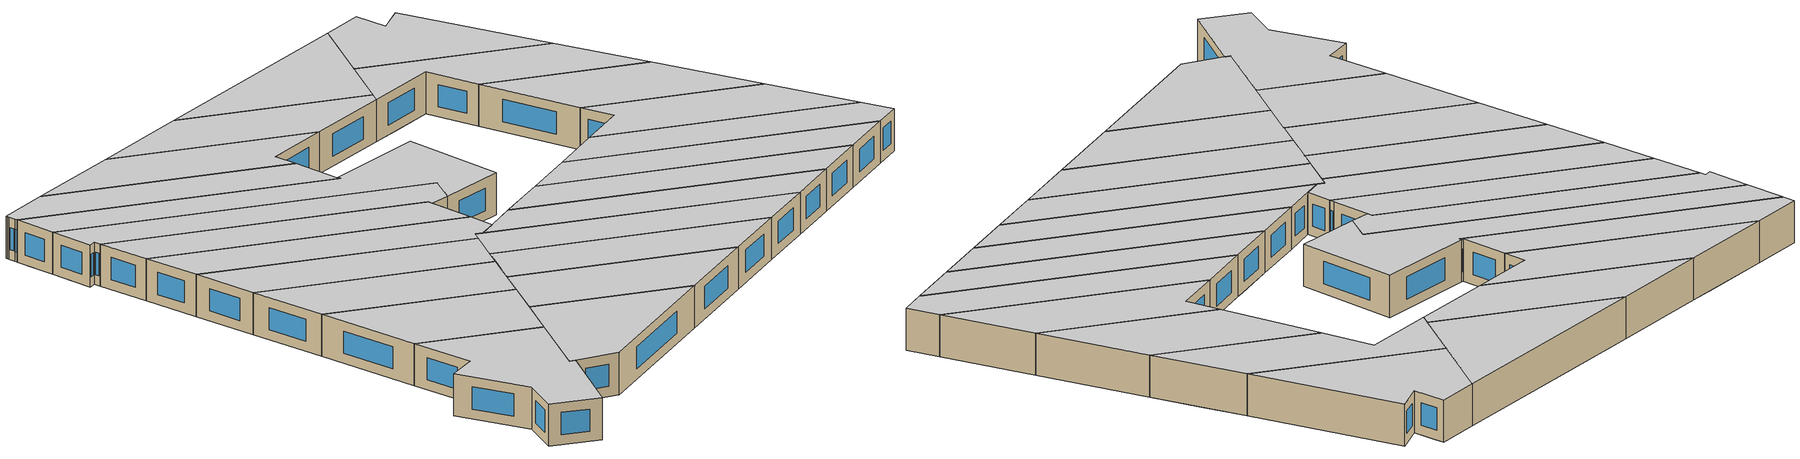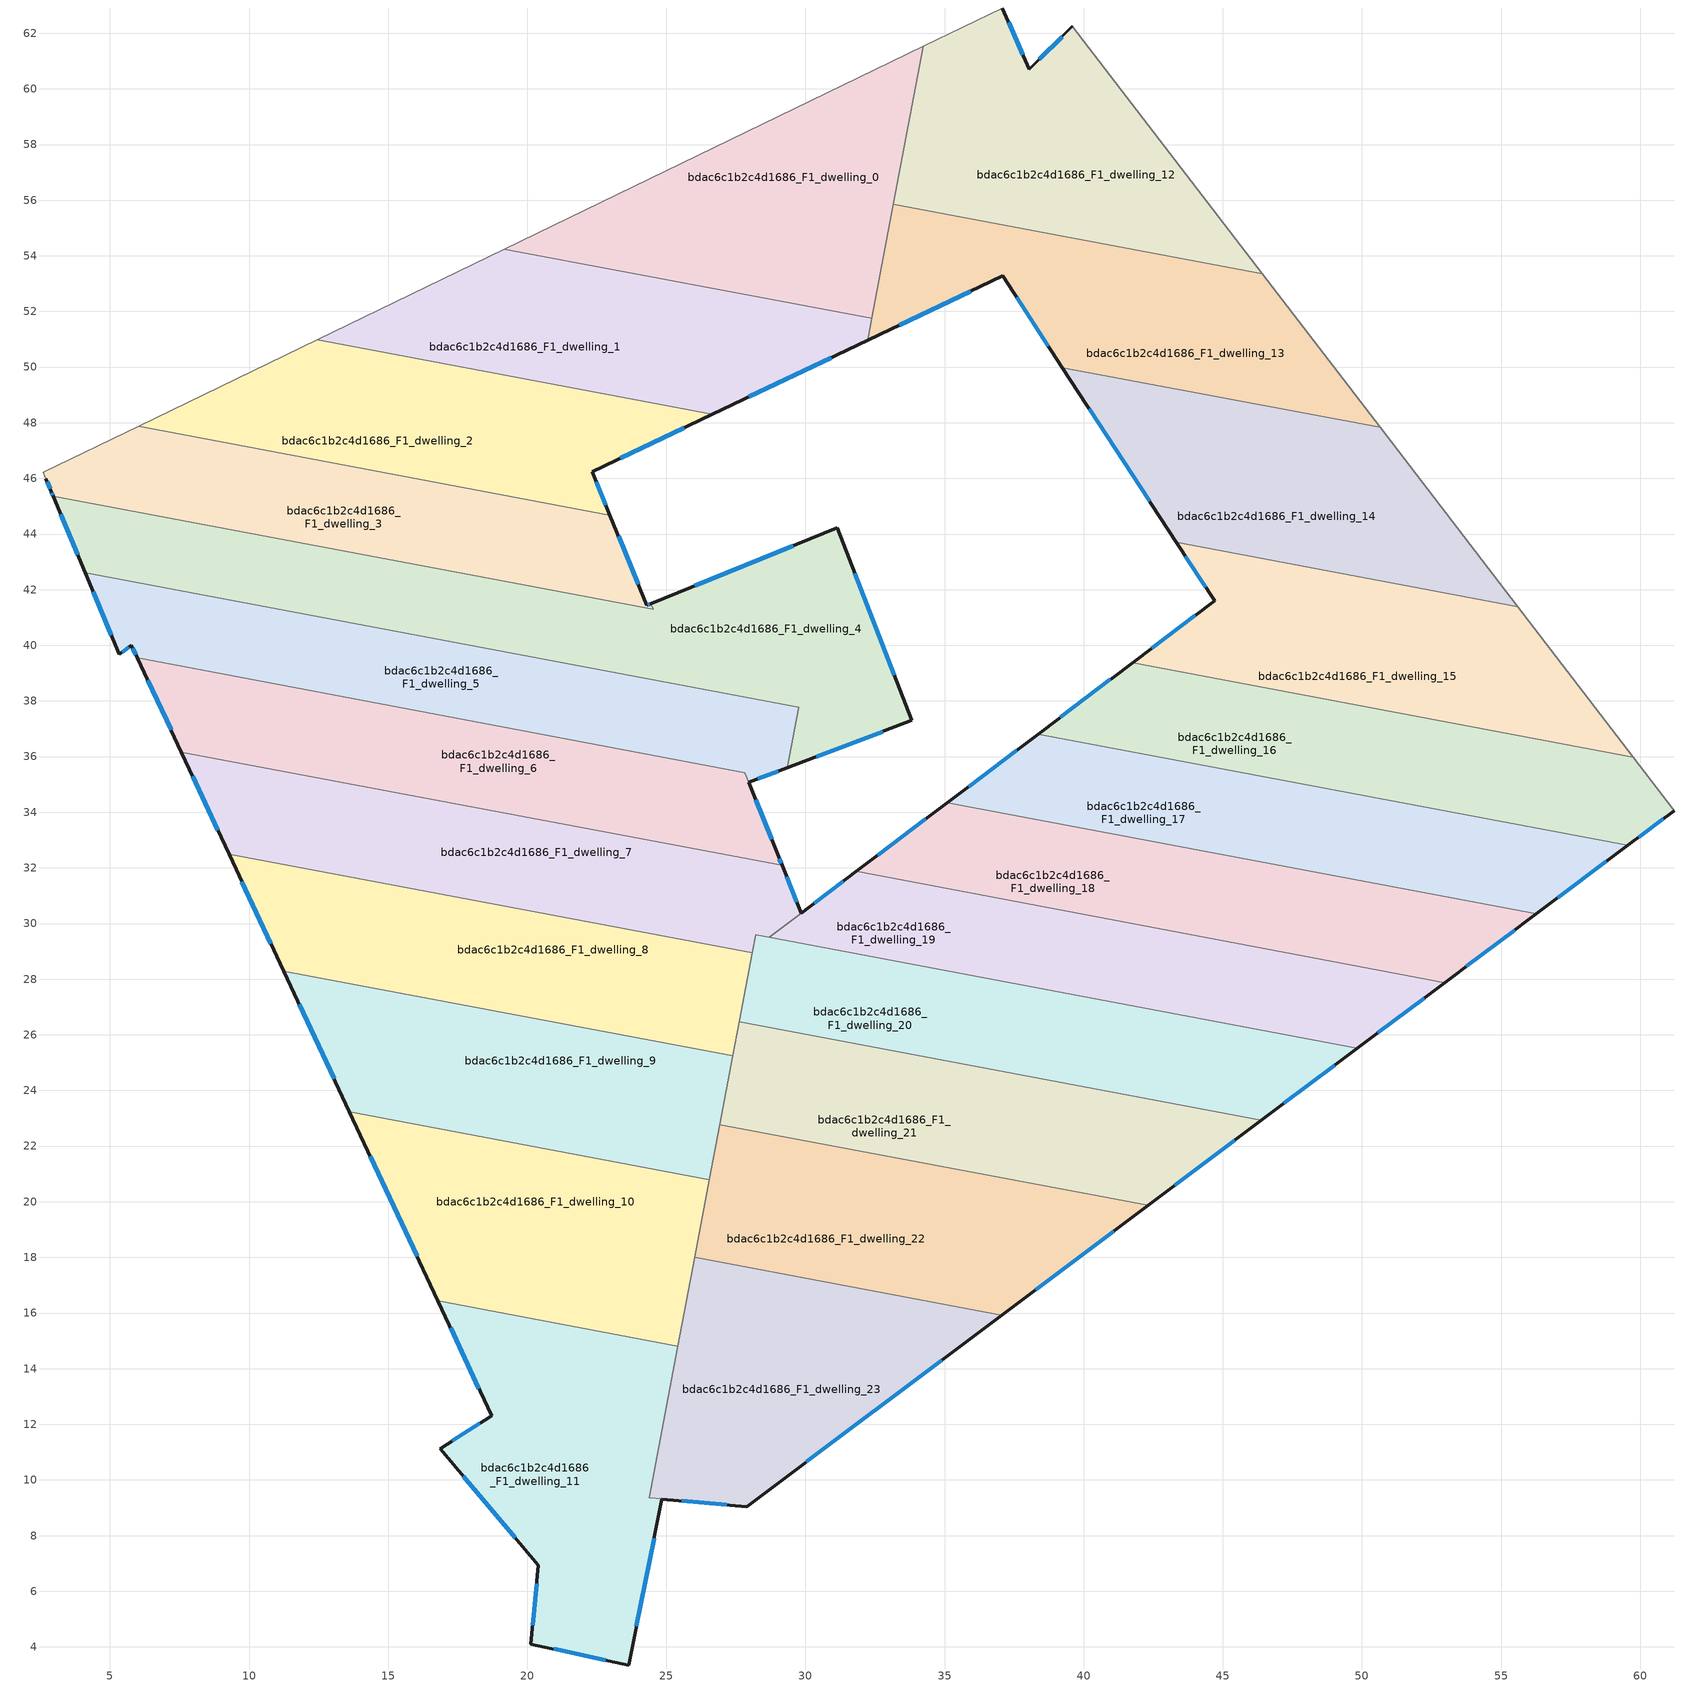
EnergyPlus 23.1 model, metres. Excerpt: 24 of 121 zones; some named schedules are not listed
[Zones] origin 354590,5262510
bdac6c1b2c4d1686_F1_dwelling_0
 floor to bdac6c1b2c4d1686_F0_dwelling_0 (EU_floor_Construction): 34.23,61.53 32.75,53.67 23.47,56.32 z3
 floor to bdac6c1b2c4d1686_F0_dwelling_1 (EU_floor_Construction): 32.75,53.67 32.39,51.75 19.18,54.24 23.47,56.32 z3
 wall adiabatic (EU_wall_Construction): 34.23,61.53 19.18,54.24 z3:6
 wall to bdac6c1b2c4d1686_F1_dwelling_1 (EU_wall_Construction): 19.18,54.24 32.39,51.75 z3:6
 wall to bdac6c1b2c4d1686_F1_dwelling_12 (EU_wall_Construction): 33.16,55.86 34.23,61.53 z3:6
 wall to bdac6c1b2c4d1686_F1_dwelling_13 (EU_wall_Construction): 32.39,51.75 33.16,55.86 z3:6
 ceiling to bdac6c1b2c4d1686_F2_dwelling_0 (EU_floor_Construction): 32.39,51.75 34.23,61.53 19.18,54.24 z6
bdac6c1b2c4d1686_F1_dwelling_1
 floor to bdac6c1b2c4d1686_F0_dwelling_2 (EU_floor_Construction): 29.42,49.62 26.66,48.3 12.45,50.98 16.97,53.17 z3
 floor adiabatic (EU_floor_Construction): 32.39,51.75 32.24,50.97 29.42,49.62 16.97,53.17 19.18,54.24 z3
 wall outside (EU_wall_Construction): 26.66,48.3 32.24,50.97 z3:6
 wall to bdac6c1b2c4d1686_F1_dwelling_2 (EU_wall_Construction): 12.45,50.98 26.66,48.3 z3:6
 wall adiabatic (EU_wall_Construction): 19.18,54.24 12.45,50.98 z3:6
 wall to bdac6c1b2c4d1686_F1_dwelling_13 (EU_wall_Construction): 32.24,50.97 32.39,51.75 z3:6
 window (EU_Window_Construction): 27.97,48.93 30.93,50.34 z3.7:5.3
 ceiling to bdac6c1b2c4d1686_F2_dwelling_1 (EU_floor_Construction): 32.24,50.97 32.39,51.75 19.18,54.24 12.45,50.98 26.66,48.3 z6
bdac6c1b2c4d1686_F1_dwelling_10
 floor to bdac6c1b2c4d1686_F0_dwelling_11 (EU_floor_Construction): 25.67,20.96 24.47,16.75 15.44,19.32 13.61,23.24 z3
 floor to bdac6c1b2c4d1686_F0_dwelling_12 (EU_floor_Construction): 24.47,16.75 23.99,15.08 16.79,16.44 15.44,19.32 z3
 floor to bdac6c1b2c4d1686_F0_dwelling_24 (EU_floor_Construction): 25.65,16.06 25.42,14.81 23.99,15.08 24.38,16.42 z3
 floor to bdac6c1b2c4d1686_F0_dwelling_23 (EU_floor_Construction): 26.55,20.8 25.65,16.06 24.38,16.42 25.67,20.96 z3
 wall outside (EU_wall_Construction): 13.61,23.24 16.79,16.44 z3:6
 wall to bdac6c1b2c4d1686_F1_dwelling_9 (EU_wall_Construction): 26.55,20.8 13.61,23.24 z3:6
 wall to bdac6c1b2c4d1686_F1_dwelling_11 (EU_wall_Construction): 16.79,16.44 25.42,14.81 z3:6
 wall to bdac6c1b2c4d1686_F1_dwelling_23 (EU_wall_Construction): 25.42,14.81 26.02,18 z3:6
 wall to bdac6c1b2c4d1686_F1_dwelling_22 (EU_wall_Construction): 26.02,18 26.55,20.8 z3:6
 window (EU_Window_Construction): 14.35,21.64 16.04,18.03 z3.7:5.3
 ceiling to bdac6c1b2c4d1686_F2_dwelling_10 (EU_floor_Construction): 25.42,14.81 26.55,20.8 13.61,23.24 16.79,16.44 z6
bdac6c1b2c4d1686_F1_dwelling_11
 floor to bdac6c1b2c4d1686_F0_dwelling_12 (EU_floor_Construction): 23.99,15.08 20.83,3.95 20.13,4.1 20.39,6.94 16.88,11.12 18.72,12.31 16.79,16.44 z3
 floor to bdac6c1b2c4d1686_F0_dwelling_24 (EU_floor_Construction): 25.42,14.81 24.39,9.36 24.84,9.31 23.64,3.35 20.83,3.95 23.99,15.08 z3
 wall outside (EU_wall_Construction): 16.79,16.44 18.72,12.31 16.88,11.12 20.39,6.94 20.13,4.1 23.64,3.35 24.84,9.31 z3:6
 wall to bdac6c1b2c4d1686_F1_dwelling_23 (EU_wall_Construction): 24.84,9.32 24.39,9.36 25.42,14.81 z3:6
 window (EU_Window_Construction): 17.7,10.14 19.57,7.92 / 18.29,12.03 17.31,11.4 / 17.24,15.47 18.27,13.28 / 23.92,4.75 24.56,7.91 / 20.96,3.93 22.82,3.53 / 20.33,6.28 20.19,4.77 z3.7:5.3
 ceiling to bdac6c1b2c4d1686_F2_dwelling_11 (EU_floor_Construction): 23.64,3.35 24.84,9.32 24.39,9.36 25.42,14.81 16.79,16.44 18.72,12.31 16.88,11.12 20.39,6.94 20.13,4.1 z6
bdac6c1b2c4d1686_F1_dwelling_12
 floor to bdac6c1b2c4d1686_F0_dwelling_13 (EU_floor_Construction): 39.59,62.24 46.41,53.36 35.48,55.42 37.4,62.18 38.04,60.7 z3
 floor to bdac6c1b2c4d1686_F0_dwelling_0 (EU_floor_Construction): 37.08,62.91 37.4,62.18 35.48,55.42 33.16,55.86 34.23,61.53 z3
 wall outside (EU_wall_Construction): 39.59,62.24 38.04,60.7 37.08,62.91 z3:6
 wall adiabatic (EU_wall_Construction): 46.41,53.36 39.59,62.24 / 37.08,62.91 34.23,61.53 z3:6
 wall to bdac6c1b2c4d1686_F1_dwelling_13 (EU_wall_Construction): 33.16,55.86 46.41,53.36 z3:6
 window (EU_Window_Construction): 39.23,61.88 38.41,61.06 / 37.82,61.22 37.31,62.39 z3.7:5.3
 ceiling to bdac6c1b2c4d1686_F2_dwelling_12 (EU_floor_Construction): 46.41,53.36 39.59,62.24 38.04,60.7 37.08,62.91 34.23,61.53 33.16,55.86 z6
bdac6c1b2c4d1686_F1_dwelling_13
 floor to bdac6c1b2c4d1686_F0_dwelling_14 (EU_floor_Construction): 48.41,50.75 50.65,47.83 39.23,49.98 37.08,53.28 34.52,52.05 35.22,54.51 z3
 floor to bdac6c1b2c4d1686_F0_dwelling_13 (EU_floor_Construction): 46.41,53.36 48.41,50.75 35.22,54.51 35.48,55.42 z3
 floor to bdac6c1b2c4d1686_F0_dwelling_0 (EU_floor_Construction): 35.48,55.42 34.81,53.09 32.75,53.67 33.16,55.86 z3
 floor adiabatic (EU_floor_Construction): 34.81,53.09 34.52,52.05 32.24,50.97 32.75,53.67 z3
 wall outside (EU_wall_Construction): 32.24,50.97 37.08,53.28 39.23,49.99 z3:6
 wall adiabatic (EU_wall_Construction): 50.66,47.83 46.41,53.36 z3:6
 wall to bdac6c1b2c4d1686_F1_dwelling_14 (EU_wall_Construction): 39.23,49.99 50.66,47.83 z3:6
 window (EU_Window_Construction): 37.59,52.5 38.73,50.76 / 33.38,51.51 35.95,52.73 z3.7:5.3
 ceiling to bdac6c1b2c4d1686_F2_dwelling_13 (EU_floor_Construction): 50.66,47.83 46.41,53.36 33.16,55.86 32.24,50.97 37.08,53.28 39.23,49.99 z6
bdac6c1b2c4d1686_F1_dwelling_14
 floor to bdac6c1b2c4d1686_F0_dwelling_15 (EU_floor_Construction): 53.4,44.25 55.6,41.39 43.33,43.7 40.59,47.9 z3
 floor to bdac6c1b2c4d1686_F0_dwelling_14 (EU_floor_Construction): 50.65,47.83 53.4,44.25 40.59,47.9 39.23,49.98 z3
 wall outside (EU_wall_Construction): 39.23,49.99 43.33,43.7 z3:6
 wall to bdac6c1b2c4d1686_F1_dwelling_15 (EU_wall_Construction): 43.33,43.7 55.6,41.39 z3:6
 wall adiabatic (EU_wall_Construction): 55.6,41.39 50.66,47.83 z3:6
 window (EU_Window_Construction): 40.2,48.51 42.37,45.18 z3.7:5.3
 ceiling to bdac6c1b2c4d1686_F2_dwelling_14 (EU_floor_Construction): 55.6,41.39 50.66,47.83 39.23,49.99 43.33,43.7 z6
bdac6c1b2c4d1686_F1_dwelling_15
 floor to bdac6c1b2c4d1686_F0_dwelling_16 (EU_floor_Construction): 58.28,37.89 59.75,35.98 41.76,39.37 44.71,41.6 44.58,41.79 z3
 floor to bdac6c1b2c4d1686_F0_dwelling_15 (EU_floor_Construction): 55.6,41.39 58.28,37.89 44.58,41.79 43.33,43.7 z3
 wall outside (EU_wall_Construction): 43.33,43.7 44.71,41.6 41.76,39.37 z3:6
 wall adiabatic (EU_wall_Construction): 59.75,35.98 55.6,41.39 z3:6
 wall to bdac6c1b2c4d1686_F1_dwelling_16 (EU_wall_Construction): 41.76,39.37 59.75,35.98 z3:6
 window (EU_Window_Construction): 44.01,41.08 42.45,39.9 / 43.66,43.21 44.38,42.09 z3.7:5.3
 ceiling to bdac6c1b2c4d1686_F2_dwelling_15 (EU_floor_Construction): 59.75,35.98 55.6,41.39 43.33,43.7 44.71,41.6 41.76,39.37 z6
bdac6c1b2c4d1686_F1_dwelling_16
 floor to bdac6c1b2c4d1686_F0_dwelling_17 (EU_floor_Construction): 60.37,33.42 59.55,32.81 38.36,36.81 41.13,38.9 z3
 floor to bdac6c1b2c4d1686_F0_dwelling_16 (EU_floor_Construction): 59.75,35.98 61.22,34.06 60.37,33.42 41.13,38.9 41.76,39.37 z3
 wall outside (EU_wall_Construction): 59.55,32.81 61.22,34.06 / 41.76,39.37 38.36,36.81 z3:6
 wall adiabatic (EU_wall_Construction): 61.22,34.06 59.75,35.98 z3:6
 wall to bdac6c1b2c4d1686_F1_dwelling_17 (EU_wall_Construction): 38.36,36.81 59.55,32.81 z3:6
 window (EU_Window_Construction): 59.95,33.1 60.83,33.77 / 40.96,38.77 39.16,37.41 z3.7:5.3
 ceiling to bdac6c1b2c4d1686_F2_dwelling_16 (EU_floor_Construction): 61.22,34.06 59.75,35.98 41.76,39.37 38.36,36.81 59.55,32.81 z6
bdac6c1b2c4d1686_F1_dwelling_17
 floor to bdac6c1b2c4d1686_F0_dwelling_18 (EU_floor_Construction): 57.06,30.94 56.27,30.34 35.1,34.34 37.83,36.41 z3
 floor to bdac6c1b2c4d1686_F0_dwelling_17 (EU_floor_Construction): 59.55,32.81 57.06,30.94 37.83,36.41 38.36,36.81 z3
 wall outside (EU_wall_Construction): 56.27,30.34 59.55,32.81 / 38.36,36.81 35.09,34.34 z3:6
 wall to bdac6c1b2c4d1686_F1_dwelling_18 (EU_wall_Construction): 35.09,34.34 56.27,30.34 z3:6
 window (EU_Window_Construction): 57.04,30.92 58.78,32.23 / 37.59,36.23 35.86,34.92 z3.7:5.3
 ceiling to bdac6c1b2c4d1686_F2_dwelling_17 (EU_floor_Construction): 59.55,32.81 38.36,36.81 35.09,34.34 56.27,30.34 z6
bdac6c1b2c4d1686_F1_dwelling_18
 floor to bdac6c1b2c4d1686_F0_dwelling_19 (EU_floor_Construction): 53.75,28.45 52.99,27.88 31.83,31.87 34.54,33.92 z3
 floor to bdac6c1b2c4d1686_F0_dwelling_18 (EU_floor_Construction): 56.27,30.34 53.75,28.45 34.54,33.92 35.1,34.34 z3
 wall outside (EU_wall_Construction): 52.99,27.88 56.27,30.34 / 35.09,34.34 31.83,31.87 z3:6
 wall to bdac6c1b2c4d1686_F1_dwelling_19 (EU_wall_Construction): 31.83,31.87 52.99,27.88 z3:6
 window (EU_Window_Construction): 53.76,28.46 55.5,29.77 / 34.33,33.76 32.6,32.45 z3.7:5.3
 ceiling to bdac6c1b2c4d1686_F2_dwelling_18 (EU_floor_Construction): 56.27,30.34 35.09,34.34 31.83,31.87 52.99,27.88 z6
bdac6c1b2c4d1686_F1_dwelling_19
 floor to bdac6c1b2c4d1686_F0_dwelling_20 (EU_floor_Construction): 50.43,25.96 49.83,25.51 28.7,29.5 29.85,30.38 31.24,31.43 z3
 floor to bdac6c1b2c4d1686_F0_dwelling_19 (EU_floor_Construction): 52.99,27.88 50.43,25.96 31.24,31.43 31.83,31.87 z3
 wall outside (EU_wall_Construction): 49.83,25.51 52.99,27.88 / 31.83,31.87 29.85,30.38 z3:6
 wall to bdac6c1b2c4d1686_F1_dwelling_20 (EU_wall_Construction): 28.7,29.5 49.83,25.51 z3:6
 wall to bdac6c1b2c4d1686_F1_dwelling_7 (EU_wall_Construction): 29.84,30.37 28.7,29.5 z3:6
 window (EU_Window_Construction): 50.57,26.07 52.24,27.32 / 31.36,31.52 30.31,30.73 z3.7:5.3
 ceiling to bdac6c1b2c4d1686_F2_dwelling_19 (EU_floor_Construction): 52.99,27.88 31.83,31.87 29.85,30.38 28.7,29.5 49.83,25.51 z6
bdac6c1b2c4d1686_F1_dwelling_2
 floor to bdac6c1b2c4d1686_F0_dwelling_3 (EU_floor_Construction): 22.9,46.51 22.33,46.24 22.97,44.68 6.65,47.76 6.11,47.91 10.5,50.04 z3
 floor to bdac6c1b2c4d1686_F0_dwelling_2 (EU_floor_Construction): 26.66,48.3 22.9,46.51 10.5,50.04 12.45,50.98 z3
 floor to bdac6c1b2c4d1686_F0_dwelling_4 (EU_floor_Construction): 6.65,47.76 6.03,47.87 6.11,47.91 z3
 wall outside (EU_wall_Construction): 22.97,44.67 22.33,46.24 26.66,48.3 z3:6
 wall to bdac6c1b2c4d1686_F1_dwelling_3 (EU_wall_Construction): 6.03,47.87 22.97,44.67 z3:6
 wall adiabatic (EU_wall_Construction): 12.45,50.98 6.03,47.87 z3:6
 window (EU_Window_Construction): 23.34,46.72 25.64,47.82 / 22.82,45.04 22.48,45.87 z3.7:5.3
 ceiling to bdac6c1b2c4d1686_F2_dwelling_2 (EU_floor_Construction): 26.66,48.3 12.45,50.98 6.03,47.87 22.97,44.67 22.33,46.24 z6
bdac6c1b2c4d1686_F1_dwelling_20
 floor to bdac6c1b2c4d1686_F0_dwelling_21 (EU_floor_Construction): 47.25,23.57 46.38,22.92 27.62,26.47 28.1,29.02 z3
 floor to bdac6c1b2c4d1686_F0_dwelling_20 (EU_floor_Construction): 49.83,25.51 47.25,23.57 28.1,29.02 28.21,29.59 z3
 wall outside (EU_wall_Construction): 46.39,22.92 49.83,25.51 z3:6
 wall to bdac6c1b2c4d1686_F1_dwelling_21 (EU_wall_Construction): 27.62,26.47 46.39,22.92 z3:6
 wall to bdac6c1b2c4d1686_F1_dwelling_8 (EU_wall_Construction): 28.08,28.94 27.62,26.47 z3:6
 wall to bdac6c1b2c4d1686_F1_dwelling_7 (EU_wall_Construction): 28.7,29.5 28.21,29.59 28.08,28.94 z3:6
 window (EU_Window_Construction): 47.19,23.53 49.02,24.9 z3.7:5.3
 ceiling to bdac6c1b2c4d1686_F2_dwelling_20 (EU_floor_Construction): 49.83,25.51 28.21,29.59 27.62,26.47 46.39,22.92 z6
bdac6c1b2c4d1686_F1_dwelling_21
 floor adiabatic (EU_floor_Construction): 43.71,20.92 42.31,19.87 26.92,22.77 27.44,25.54 z3
 floor to bdac6c1b2c4d1686_F0_dwelling_21 (EU_floor_Construction): 46.38,22.92 43.71,20.92 27.44,25.54 27.62,26.47 z3
 wall outside (EU_wall_Construction): 42.31,19.87 46.39,22.92 z3:6
 wall to bdac6c1b2c4d1686_F1_dwelling_22 (EU_wall_Construction): 26.92,22.77 42.31,19.87 z3:6
 wall to bdac6c1b2c4d1686_F1_dwelling_9 (EU_wall_Construction): 27.38,25.24 26.92,22.77 z3:6
 wall to bdac6c1b2c4d1686_F1_dwelling_8 (EU_wall_Construction): 27.62,26.47 27.39,25.24 z3:6
 window (EU_Window_Construction): 43.27,20.59 45.43,22.21 z3.7:5.3
 ceiling to bdac6c1b2c4d1686_F2_dwelling_21 (EU_floor_Construction): 46.39,22.92 27.62,26.47 26.92,22.77 42.31,19.87 z6
bdac6c1b2c4d1686_F1_dwelling_22
 floor to bdac6c1b2c4d1686_F0_dwelling_23 (EU_floor_Construction): 39.51,17.77 37.05,15.92 26.02,18 26.66,21.42 z3
 floor to bdac6c1b2c4d1686_F0_dwelling_22 (EU_floor_Construction): 42.31,19.87 39.51,17.77 26.66,21.42 26.92,22.77 z3
 wall outside (EU_wall_Construction): 37.05,15.92 42.31,19.87 z3:6
 wall to bdac6c1b2c4d1686_F1_dwelling_23 (EU_wall_Construction): 26.02,18 37.05,15.92 z3:6
 wall to bdac6c1b2c4d1686_F1_dwelling_9 (EU_wall_Construction): 26.92,22.77 26.55,20.8 z3:6
 window (EU_Window_Construction): 38.28,16.84 41.08,18.94 z3.7:5.3
 ceiling to bdac6c1b2c4d1686_F2_dwelling_22 (EU_floor_Construction): 42.31,19.87 26.92,22.77 26.02,18 37.05,15.92 z6
bdac6c1b2c4d1686_F1_dwelling_23
 floor to bdac6c1b2c4d1686_F0_dwelling_24 (EU_floor_Construction): 34.05,13.67 27.88,9.04 24.84,9.31 24.39,9.36 25.65,16.06 z3
 floor to bdac6c1b2c4d1686_F0_dwelling_23 (EU_floor_Construction): 37.05,15.92 34.05,13.67 25.65,16.06 26.02,18 z3
 wall outside (EU_wall_Construction): 24.84,9.31 27.88,9.04 37.05,15.92 z3:6
 window (EU_Window_Construction): 30.03,10.65 34.9,14.3 / 25.55,9.25 27.17,9.1 z3.7:5.3
 ceiling to bdac6c1b2c4d1686_F2_dwelling_23 (EU_floor_Construction): 37.05,15.92 26.02,18 24.39,9.36 24.84,9.31 27.88,9.04 z6
bdac6c1b2c4d1686_F1_dwelling_3
 floor to bdac6c1b2c4d1686_F0_dwelling_4 (EU_floor_Construction): 23.7,42.9 24.3,41.44 24.44,41.5 24.5,41.36 24.39,41.31 13.01,43.46 2.88,46.35 6.03,47.87 6.65,47.76 z3
 floor to bdac6c1b2c4d1686_F0_dwelling_3 (EU_floor_Construction): 22.97,44.68 23.7,42.9 6.65,47.76 z3
 floor to bdac6c1b2c4d1686_F0_dwelling_5 (EU_floor_Construction): 13.01,43.46 2.96,45.36 2.89,45.53 2.7,45.99 2.67,46.06 2.6,46.22 2.88,46.35 z3
 wall outside (EU_wall_Construction): 24.44,41.5 24.3,41.44 22.97,44.67 / 2.7,45.99 2.89,45.53 2.96,45.36 z3:6
 wall adiabatic (EU_wall_Construction): 6.03,47.87 2.6,46.22 2.66,46.08 2.7,45.99 z3:6
 wall to bdac6c1b2c4d1686_F1_dwelling_4 (EU_wall_Construction): 2.96,45.36 24.53,41.29 24.44,41.5 z3:6
 window (EU_Window_Construction): 23.99,42.2 23.28,43.92 / 24.41,41.48 24.33,41.45 / 2.91,45.49 2.95,45.4 / 2.75,45.88 2.85,45.63 z3.7:5.3
 ceiling to bdac6c1b2c4d1686_F2_dwelling_3 (EU_floor_Construction): 24.53,41.29 24.44,41.5 24.3,41.44 22.97,44.67 6.03,47.87 2.6,46.22 2.66,46.08 2.7,45.99 2.89,45.53 2.96,45.36 z6
bdac6c1b2c4d1686_F1_dwelling_4
 floor to bdac6c1b2c4d1686_F0_dwelling_5 (EU_floor_Construction): 31.14,44.22 33.82,37.3 29.9,35.81 30.05,36.35 29.51,36.5 29.75,37.77 15.8,40.41 3.58,43.88 2.96,45.36 13.01,43.46 25.04,40.04 24.97,40.22 24.6,40.32 24.45,40.67 24.09,40.78 24.06,40.85 24.33,40.97 24.22,41.24 24.39,41.31 24.53,41.29 24.44,41.5 z3
 floor to bdac6c1b2c4d1686_F0_dwelling_4 (EU_floor_Construction): 24.39,41.31 24.22,41.24 24.33,40.97 24.06,40.85 24.09,40.78 24.45,40.67 24.6,40.32 24.97,40.22 25.04,40.04 13.01,43.46 z3
 floor to bdac6c1b2c4d1686_F0_dwelling_6 (EU_floor_Construction): 15.8,40.41 4.11,42.61 3.58,43.88 z3; 30.05,36.35 29.9,35.81 29.34,35.6 29.51,36.5 z3
 wall outside (EU_wall_Construction): 29.34,35.6 33.82,37.3 31.14,44.22 24.44,41.5 / 2.96,45.36 4.11,42.61 z3:6
 wall to bdac6c1b2c4d1686_F1_dwelling_5 (EU_wall_Construction): 4.11,42.61 29.75,37.77 29.34,35.6 z3:6
 window (EU_Window_Construction): 33.19,38.93 31.77,42.59 / 30.39,36 32.77,36.9 / 3.23,44.71 3.84,43.26 / 29.57,43.58 26.01,42.14 z3.7:5.3
 ceiling to bdac6c1b2c4d1686_F2_dwelling_4 (EU_floor_Construction): 33.82,37.3 31.14,44.22 24.44,41.5 24.53,41.29 2.96,45.36 4.11,42.61 29.75,37.77 29.34,35.6 z6
bdac6c1b2c4d1686_F1_dwelling_5
 floor to bdac6c1b2c4d1686_F0_dwelling_5 (EU_floor_Construction): 29.75,37.77 29.51,36.5 15.8,40.41 z3
 floor to bdac6c1b2c4d1686_F0_dwelling_6 (EU_floor_Construction): 29.51,36.5 29.34,35.6 27.96,35.08 27.81,35.43 18.1,37.26 4.76,41.06 4.11,42.61 15.8,40.41 z3
 floor to bdac6c1b2c4d1686_F0_dwelling_7 (EU_floor_Construction): 18.1,37.26 5.99,39.55 5.77,40 5.34,39.68 4.76,41.06 z3
 wall outside (EU_wall_Construction): 4.11,42.61 5.34,39.68 5.77,40 5.99,39.55 / 27.96,35.08 29.34,35.6 z3:6
 wall to bdac6c1b2c4d1686_F1_dwelling_6 (EU_wall_Construction): 5.99,39.55 27.81,35.43 / 27.82,35.43 27.96,35.08 z3:6
 window (EU_Window_Construction): 5.82,39.89 5.94,39.65 / 5.44,39.75 5.67,39.92 / 4.4,41.92 5.05,40.37 / 28.28,35.2 29.02,35.48 z3.7:5.3
 ceiling to bdac6c1b2c4d1686_F2_dwelling_5 (EU_floor_Construction): 29.34,35.6 29.75,37.77 4.11,42.61 5.34,39.68 5.77,40 5.99,39.55 27.82,35.43 27.96,35.08 z6
bdac6c1b2c4d1686_F1_dwelling_6
 floor to bdac6c1b2c4d1686_F0_dwelling_7 (EU_floor_Construction): 28.24,34.37 29.16,32.09 25.32,32.81 6.65,38.13 5.99,39.55 18.1,37.26 z3
 floor to bdac6c1b2c4d1686_F0_dwelling_8 (EU_floor_Construction): 25.32,32.81 7.57,36.16 6.65,38.13 z3
 floor to bdac6c1b2c4d1686_F0_dwelling_6 (EU_floor_Construction): 27.81,35.43 28.24,34.37 18.1,37.26 z3
 wall outside (EU_wall_Construction): 29.16,32.09 29.03,32.4 27.96,35.08 / 5.99,39.55 7.57,36.16 z3:6
 wall to bdac6c1b2c4d1686_F1_dwelling_7 (EU_wall_Construction): 7.57,36.16 29.16,32.09 z3:6
 window (EU_Window_Construction): 29.13,32.16 29.06,32.33 / 6.36,38.75 7.2,36.96 / 28.78,33.03 28.21,34.45 z3.7:5.3
 ceiling to bdac6c1b2c4d1686_F2_dwelling_6 (EU_floor_Construction): 29.16,32.09 27.81,35.43 5.99,39.55 7.57,36.16 z6
bdac6c1b2c4d1686_F1_dwelling_7
 floor to bdac6c1b2c4d1686_F0_dwelling_7 (EU_floor_Construction): 29.16,32.09 29.19,32.01 28.84,32.11 28.76,31.83 25.32,32.81 z3
 floor to bdac6c1b2c4d1686_F0_dwelling_8 (EU_floor_Construction): 28.76,31.83 28.68,31.54 27.95,28.97 25.85,29.36 8.43,34.32 7.57,36.16 25.32,32.81 z3
 floor to bdac6c1b2c4d1686_F0_dwelling_9 (EU_floor_Construction): 25.85,29.36 9.29,32.49 8.43,34.32 z3
 floor to bdac6c1b2c4d1686_F0_dwelling_20 (EU_floor_Construction): 29.19,32.01 29.84,30.37 28.7,29.5 28.21,29.59 28.1,29.02 27.97,29.06 28.69,31.6 28.76,31.83 28.84,32.11 z3
 floor to bdac6c1b2c4d1686_F0_dwelling_21 (EU_floor_Construction): 28.1,29.02 28.08,28.94 27.95,28.97 27.97,29.06 z3
 wall outside (EU_wall_Construction): 7.57,36.16 9.28,32.49 / 29.85,30.37 29.16,32.09 z3:6
 wall to bdac6c1b2c4d1686_F1_dwelling_8 (EU_wall_Construction): 9.28,32.49 28.08,28.94 z3:6
 window (EU_Window_Construction): 7.97,35.3 8.88,33.35 / 29.69,30.77 29.32,31.69 z3.7:5.3
 ceiling to bdac6c1b2c4d1686_F2_dwelling_7 (EU_floor_Construction): 28.7,29.5 29.85,30.37 29.16,32.09 7.57,36.16 9.28,32.49 28.08,28.94 28.21,29.59 z6
bdac6c1b2c4d1686_F1_dwelling_8
 floor to bdac6c1b2c4d1686_F0_dwelling_8 (EU_floor_Construction): 27.95,28.97 27.89,28.78 25.85,29.36 z3
 floor to bdac6c1b2c4d1686_F0_dwelling_9 (EU_floor_Construction): 27.89,28.78 26.99,25.62 10.27,30.38 9.28,32.49 25.85,29.36 z3
 floor to bdac6c1b2c4d1686_F0_dwelling_10 (EU_floor_Construction): 26.99,25.62 26.91,25.33 11.25,28.29 10.27,30.38 z3
 floor adiabatic (EU_floor_Construction): 28.08,28.94 27.39,25.24 26.91,25.33 27.95,28.97 z3
 wall outside (EU_wall_Construction): 9.28,32.49 11.25,28.29 z3:6
 wall to bdac6c1b2c4d1686_F1_dwelling_9 (EU_wall_Construction): 11.25,28.29 27.39,25.24 z3:6
 window (EU_Window_Construction): 9.75,31.5 10.79,29.27 z3.7:5.3
 ceiling to bdac6c1b2c4d1686_F2_dwelling_8 (EU_floor_Construction): 27.39,25.24 28.08,28.94 9.28,32.49 11.25,28.29 z6
bdac6c1b2c4d1686_F1_dwelling_9
 floor to bdac6c1b2c4d1686_F0_dwelling_10 (EU_floor_Construction): 26.91,25.33 25.92,21.84 12.48,25.66 11.25,28.29 z3
 floor to bdac6c1b2c4d1686_F0_dwelling_11 (EU_floor_Construction): 25.92,21.84 25.67,20.96 13.61,23.24 12.48,25.66 z3
 floor to bdac6c1b2c4d1686_F0_dwelling_23 (EU_floor_Construction): 26.66,21.42 26.55,20.8 25.67,20.96 25.86,21.65 z3
 floor to bdac6c1b2c4d1686_F0_dwelling_22 (EU_floor_Construction): 27.39,25.24 26.66,21.42 25.86,21.65 26.91,25.33 z3
 wall outside (EU_wall_Construction): 11.25,28.29 13.61,23.24 z3:6
 window (EU_Window_Construction): 11.8,27.1 13.05,24.43 z3.7:5.3
 ceiling to bdac6c1b2c4d1686_F2_dwelling_9 (EU_floor_Construction): 26.55,20.8 27.39,25.24 11.25,28.29 13.61,23.24 z6
[Building]
EU S2 Campaign: North Axis=0; Terrain=City; Solar Distribution=FullExterior
[Site:Location]
Budapest.Ferenc.Liszt.Intl.AP: Latitude=47.437; Longitude=19.256; Time Zone=1; Elevation=185
[SizingPeriod:WeatherFileDays]
AnnualSizingPeriod: Begin Month=1; Begin Day of Month=1; End Month=12; End Day of Month=31; Day of Week for Start Day=Monday; Use Weather File Daylight Saving Period=No; Use Weather File Rain and Snow Indicators=No
[MATERIAL]
EU_InternalMass_Material: Roughness=MediumRough; Thickness=0.1; Conductivity=1; Density=1800; Specific Heat=900; Thermal Absorptance=0.9; Solar Absorptance=0.7; Visible Absorptance=0.7
[MATERIAL:NOMASS] Roughness=MediumRough; Thermal Absorptance=0.9; Solar Absorptance=0.7; Visible Absorptance=0.7
Name | Thermal Resistance
EU_wall_NoMass | 0.832559
EU_floor_NoMass | 0.872794
[WINDOWMATERIAL:SIMPLEGLAZINGSYSTEM]
EU_Window_SimpleGlazing: UFactor=2.79869; Solar Heat Gain Coefficient=0.75; Visible Transmittance=0.75
[CONSTRUCTION]
EU_wall_Construction: EU_wall_NoMass
EU_floor_Construction: EU_floor_NoMass
EU_Window_Construction: EU_Window_SimpleGlazing
EU_InternalMass_Construction: EU_InternalMass_Material
[ZONE] Type=1; Multiplier=1; Ceiling Height=autocalculate; Floor Area=autocalculate; Part of Total Floor Area=Yes
Name | Volume
bdac6c1b2c4d1686_F1_dwelling_0 | 200.696
bdac6c1b2c4d1686_F1_dwelling_1 | 191.958
bdac6c1b2c4d1686_F1_dwelling_10 | 200.679
bdac6c1b2c4d1686_F1_dwelling_11 | 208.266
bdac6c1b2c4d1686_F1_dwelling_12 | 196.053
bdac6c1b2c4d1686_F1_dwelling_13 | 196.281
bdac6c1b2c4d1686_F1_dwelling_14; bdac6c1b2c4d1686_F1_dwelling_18 | 195.818
bdac6c1b2c4d1686_F1_dwelling_15 | 196.098
bdac6c1b2c4d1686_F1_dwelling_16 | 196.034
bdac6c1b2c4d1686_F1_dwelling_17; bdac6c1b2c4d1686_F1_dwelling_20 | 196.055
bdac6c1b2c4d1686_F1_dwelling_19 | 188.096
bdac6c1b2c4d1686_F1_dwelling_2 | 189.875
bdac6c1b2c4d1686_F1_dwelling_21 | 196.013
bdac6c1b2c4d1686_F1_dwelling_22 | 196.066
bdac6c1b2c4d1686_F1_dwelling_23 | 188.484
bdac6c1b2c4d1686_F1_dwelling_3 | 183.142
bdac6c1b2c4d1686_F1_dwelling_4 | 293.321
bdac6c1b2c4d1686_F1_dwelling_5 | 200.999
bdac6c1b2c4d1686_F1_dwelling_6 | 200.817
bdac6c1b2c4d1686_F1_dwelling_7 | 208.397
bdac6c1b2c4d1686_F1_dwelling_8 | 200.723
bdac6c1b2c4d1686_F1_dwelling_9 | 200.68
[INTERNALMASS] Construction=EU_InternalMass_Construction
Name | Zone or ZoneList | Surface Area
bdac6c1b2c4d1686_F1_dwelling_0_EU_InternalMass | bdac6c1b2c4d1686_F1_dwelling_0 | 66.8987
bdac6c1b2c4d1686_F1_dwelling_1_EU_InternalMass | bdac6c1b2c4d1686_F1_dwelling_1 | 63.9911
bdac6c1b2c4d1686_F1_dwelling_2_EU_InternalMass | bdac6c1b2c4d1686_F1_dwelling_2 | 63.2865
bdac6c1b2c4d1686_F1_dwelling_3_EU_InternalMass | bdac6c1b2c4d1686_F1_dwelling_3 | 61.0461
bdac6c1b2c4d1686_F1_dwelling_4_EU_InternalMass | bdac6c1b2c4d1686_F1_dwelling_4 | 97.7735
bdac6c1b2c4d1686_F1_dwelling_5_EU_InternalMass | bdac6c1b2c4d1686_F1_dwelling_5 | 66.9999
bdac6c1b2c4d1686_F1_dwelling_6_EU_InternalMass | bdac6c1b2c4d1686_F1_dwelling_6 | 66.9465
bdac6c1b2c4d1686_F1_dwelling_7_EU_InternalMass | bdac6c1b2c4d1686_F1_dwelling_7 | 69.4621
bdac6c1b2c4d1686_F1_dwelling_8_EU_InternalMass | bdac6c1b2c4d1686_F1_dwelling_8 | 66.9076
bdac6c1b2c4d1686_F1_dwelling_9_EU_InternalMass | bdac6c1b2c4d1686_F1_dwelling_9 | 66.8936
bdac6c1b2c4d1686_F1_dwelling_10_EU_InternalMass | bdac6c1b2c4d1686_F1_dwelling_10 | 66.893
bdac6c1b2c4d1686_F1_dwelling_11_EU_InternalMass | bdac6c1b2c4d1686_F1_dwelling_11 | 69.4225
bdac6c1b2c4d1686_F1_dwelling_12_EU_InternalMass | bdac6c1b2c4d1686_F1_dwelling_12 | 65.3509
bdac6c1b2c4d1686_F1_dwelling_13_EU_InternalMass | bdac6c1b2c4d1686_F1_dwelling_13 | 65.429
bdac6c1b2c4d1686_F1_dwelling_14_EU_InternalMass | bdac6c1b2c4d1686_F1_dwelling_14 | 65.2725
bdac6c1b2c4d1686_F1_dwelling_15_EU_InternalMass | bdac6c1b2c4d1686_F1_dwelling_15 | 65.3659
bdac6c1b2c4d1686_F1_dwelling_16_EU_InternalMass | bdac6c1b2c4d1686_F1_dwelling_16 | 65.3446
bdac6c1b2c4d1686_F1_dwelling_17_EU_InternalMass | bdac6c1b2c4d1686_F1_dwelling_17 | 65.3519
bdac6c1b2c4d1686_F1_dwelling_18_EU_InternalMass | bdac6c1b2c4d1686_F1_dwelling_18 | 65.2725
bdac6c1b2c4d1686_F1_dwelling_19_EU_InternalMass | bdac6c1b2c4d1686_F1_dwelling_19 | 62.6951
bdac6c1b2c4d1686_F1_dwelling_20_EU_InternalMass | bdac6c1b2c4d1686_F1_dwelling_20 | 65.3517
bdac6c1b2c4d1686_F1_dwelling_21_EU_InternalMass | bdac6c1b2c4d1686_F1_dwelling_21 | 65.3377
bdac6c1b2c4d1686_F1_dwelling_22_EU_InternalMass | bdac6c1b2c4d1686_F1_dwelling_22 | 65.3554
bdac6c1b2c4d1686_F1_dwelling_23_EU_InternalMass | bdac6c1b2c4d1686_F1_dwelling_23 | 62.8266
[OTHEREQUIPMENT] Fuel Type=Electricity; Design Level Calculation Method=Watts/Area; Power per Zone Floor Area=1; Fraction Latent=0; Fraction Radiant=0; Fraction Lost=0; Carbon Dioxide Generation Rate=0; EndUse Subcategory=EU_Step8_InternalGains
Name | Zone or ZoneList or Space or SpaceList | Schedule
EU_Step8_InternalGain_bdac6c1b2c4d1686_F1_dwelling_0_f000 | bdac6c1b2c4d1686_F1_dwelling_0 | EU_Step8_GainSchedule_bdac6c1b2c4d1686_F1_dwelling_0_f000
EU_Step8_InternalGain_bdac6c1b2c4d1686_F1_dwelling_1_f000 | bdac6c1b2c4d1686_F1_dwelling_1 | EU_Step8_GainSchedule_bdac6c1b2c4d1686_F1_dwelling_1_f000
EU_Step8_InternalGain_bdac6c1b2c4d1686_F1_dwelling_2_f000 | bdac6c1b2c4d1686_F1_dwelling_2 | EU_Step8_GainSchedule_bdac6c1b2c4d1686_F1_dwelling_2_f000
EU_Step8_InternalGain_bdac6c1b2c4d1686_F1_dwelling_3_f000 | bdac6c1b2c4d1686_F1_dwelling_3 | EU_Step8_GainSchedule_bdac6c1b2c4d1686_F1_dwelling_3_f000
EU_Step8_InternalGain_bdac6c1b2c4d1686_F1_dwelling_4_f000 | bdac6c1b2c4d1686_F1_dwelling_4 | EU_Step8_GainSchedule_bdac6c1b2c4d1686_F1_dwelling_4_f000
EU_Step8_InternalGain_bdac6c1b2c4d1686_F1_dwelling_5_f000 | bdac6c1b2c4d1686_F1_dwelling_5 | EU_Step8_GainSchedule_bdac6c1b2c4d1686_F1_dwelling_5_f000
EU_Step8_InternalGain_bdac6c1b2c4d1686_F1_dwelling_6_f000 | bdac6c1b2c4d1686_F1_dwelling_6 | EU_Step8_GainSchedule_bdac6c1b2c4d1686_F1_dwelling_6_f000
EU_Step8_InternalGain_bdac6c1b2c4d1686_F1_dwelling_7_f000 | bdac6c1b2c4d1686_F1_dwelling_7 | EU_Step8_GainSchedule_bdac6c1b2c4d1686_F1_dwelling_7_f000
EU_Step8_InternalGain_bdac6c1b2c4d1686_F1_dwelling_8_f000 | bdac6c1b2c4d1686_F1_dwelling_8 | EU_Step8_GainSchedule_bdac6c1b2c4d1686_F1_dwelling_8_f000
EU_Step8_InternalGain_bdac6c1b2c4d1686_F1_dwelling_9_f000 | bdac6c1b2c4d1686_F1_dwelling_9 | EU_Step8_GainSchedule_bdac6c1b2c4d1686_F1_dwelling_9_f000
EU_Step8_InternalGain_bdac6c1b2c4d1686_F1_dwelling_10_f000 | bdac6c1b2c4d1686_F1_dwelling_10 | EU_Step8_GainSchedule_bdac6c1b2c4d1686_F1_dwelling_10_f000
EU_Step8_InternalGain_bdac6c1b2c4d1686_F1_dwelling_11_f000 | bdac6c1b2c4d1686_F1_dwelling_11 | EU_Step8_GainSchedule_bdac6c1b2c4d1686_F1_dwelling_11_f000
EU_Step8_InternalGain_bdac6c1b2c4d1686_F1_dwelling_12_f000 | bdac6c1b2c4d1686_F1_dwelling_12 | EU_Step8_GainSchedule_bdac6c1b2c4d1686_F1_dwelling_12_f000
EU_Step8_InternalGain_bdac6c1b2c4d1686_F1_dwelling_13_f000 | bdac6c1b2c4d1686_F1_dwelling_13 | EU_Step8_GainSchedule_bdac6c1b2c4d1686_F1_dwelling_13_f000
EU_Step8_InternalGain_bdac6c1b2c4d1686_F1_dwelling_14_f000 | bdac6c1b2c4d1686_F1_dwelling_14 | EU_Step8_GainSchedule_bdac6c1b2c4d1686_F1_dwelling_14_f000
EU_Step8_InternalGain_bdac6c1b2c4d1686_F1_dwelling_15_f000 | bdac6c1b2c4d1686_F1_dwelling_15 | EU_Step8_GainSchedule_bdac6c1b2c4d1686_F1_dwelling_15_f000
EU_Step8_InternalGain_bdac6c1b2c4d1686_F1_dwelling_16_f000 | bdac6c1b2c4d1686_F1_dwelling_16 | EU_Step8_GainSchedule_bdac6c1b2c4d1686_F1_dwelling_16_f000
EU_Step8_InternalGain_bdac6c1b2c4d1686_F1_dwelling_17_f000 | bdac6c1b2c4d1686_F1_dwelling_17 | EU_Step8_GainSchedule_bdac6c1b2c4d1686_F1_dwelling_17_f000
EU_Step8_InternalGain_bdac6c1b2c4d1686_F1_dwelling_18_f000 | bdac6c1b2c4d1686_F1_dwelling_18 | EU_Step8_GainSchedule_bdac6c1b2c4d1686_F1_dwelling_18_f000
EU_Step8_InternalGain_bdac6c1b2c4d1686_F1_dwelling_19_f000 | bdac6c1b2c4d1686_F1_dwelling_19 | EU_Step8_GainSchedule_bdac6c1b2c4d1686_F1_dwelling_19_f000
EU_Step8_InternalGain_bdac6c1b2c4d1686_F1_dwelling_20_f000 | bdac6c1b2c4d1686_F1_dwelling_20 | EU_Step8_GainSchedule_bdac6c1b2c4d1686_F1_dwelling_20_f000
EU_Step8_InternalGain_bdac6c1b2c4d1686_F1_dwelling_21_f000 | bdac6c1b2c4d1686_F1_dwelling_21 | EU_Step8_GainSchedule_bdac6c1b2c4d1686_F1_dwelling_21_f000
EU_Step8_InternalGain_bdac6c1b2c4d1686_F1_dwelling_22_f000 | bdac6c1b2c4d1686_F1_dwelling_22 | EU_Step8_GainSchedule_bdac6c1b2c4d1686_F1_dwelling_22_f000
EU_Step8_InternalGain_bdac6c1b2c4d1686_F1_dwelling_23_f000 | bdac6c1b2c4d1686_F1_dwelling_23 | EU_Step8_GainSchedule_bdac6c1b2c4d1686_F1_dwelling_23_f000
[ZONEVENTILATION:DESIGNFLOWRATE] Schedule=EU_AlwaysOn; Design Flow Rate Calculation Method=AirChanges/Hour; Air Changes per Hour=0.475469; Ventilation Type=Natural; Fan Pressure Rise=0; Fan Total Efficiency=1; Constant Term Coefficient=1; Temperature Term Coefficient=0; Velocity Term Coefficient=0; Velocity Squared Term Coefficient=0; Minimum Indoor Temperature=-100; Maximum Indoor Temperature=100; Delta Temperature=-100; Minimum Outdoor Temperature=-100; Maximum Outdoor Temperature=100; Maximum Wind Speed=40
Name | Zone or ZoneList or Space or SpaceList
EU_ConstantAir_bdac6c1b2c4d1686_F1_dwelling_0 | bdac6c1b2c4d1686_F1_dwelling_0
EU_ConstantAir_bdac6c1b2c4d1686_F1_dwelling_1 | bdac6c1b2c4d1686_F1_dwelling_1
EU_ConstantAir_bdac6c1b2c4d1686_F1_dwelling_2 | bdac6c1b2c4d1686_F1_dwelling_2
EU_ConstantAir_bdac6c1b2c4d1686_F1_dwelling_3 | bdac6c1b2c4d1686_F1_dwelling_3
EU_ConstantAir_bdac6c1b2c4d1686_F1_dwelling_4 | bdac6c1b2c4d1686_F1_dwelling_4
EU_ConstantAir_bdac6c1b2c4d1686_F1_dwelling_5 | bdac6c1b2c4d1686_F1_dwelling_5
EU_ConstantAir_bdac6c1b2c4d1686_F1_dwelling_6 | bdac6c1b2c4d1686_F1_dwelling_6
EU_ConstantAir_bdac6c1b2c4d1686_F1_dwelling_7 | bdac6c1b2c4d1686_F1_dwelling_7
EU_ConstantAir_bdac6c1b2c4d1686_F1_dwelling_8 | bdac6c1b2c4d1686_F1_dwelling_8
EU_ConstantAir_bdac6c1b2c4d1686_F1_dwelling_9 | bdac6c1b2c4d1686_F1_dwelling_9
EU_ConstantAir_bdac6c1b2c4d1686_F1_dwelling_10 | bdac6c1b2c4d1686_F1_dwelling_10
EU_ConstantAir_bdac6c1b2c4d1686_F1_dwelling_11 | bdac6c1b2c4d1686_F1_dwelling_11
EU_ConstantAir_bdac6c1b2c4d1686_F1_dwelling_12 | bdac6c1b2c4d1686_F1_dwelling_12
EU_ConstantAir_bdac6c1b2c4d1686_F1_dwelling_13 | bdac6c1b2c4d1686_F1_dwelling_13
EU_ConstantAir_bdac6c1b2c4d1686_F1_dwelling_14 | bdac6c1b2c4d1686_F1_dwelling_14
EU_ConstantAir_bdac6c1b2c4d1686_F1_dwelling_15 | bdac6c1b2c4d1686_F1_dwelling_15
EU_ConstantAir_bdac6c1b2c4d1686_F1_dwelling_16 | bdac6c1b2c4d1686_F1_dwelling_16
EU_ConstantAir_bdac6c1b2c4d1686_F1_dwelling_17 | bdac6c1b2c4d1686_F1_dwelling_17
EU_ConstantAir_bdac6c1b2c4d1686_F1_dwelling_18 | bdac6c1b2c4d1686_F1_dwelling_18
EU_ConstantAir_bdac6c1b2c4d1686_F1_dwelling_19 | bdac6c1b2c4d1686_F1_dwelling_19
EU_ConstantAir_bdac6c1b2c4d1686_F1_dwelling_20 | bdac6c1b2c4d1686_F1_dwelling_20
EU_ConstantAir_bdac6c1b2c4d1686_F1_dwelling_21 | bdac6c1b2c4d1686_F1_dwelling_21
EU_ConstantAir_bdac6c1b2c4d1686_F1_dwelling_22 | bdac6c1b2c4d1686_F1_dwelling_22
EU_ConstantAir_bdac6c1b2c4d1686_F1_dwelling_23 | bdac6c1b2c4d1686_F1_dwelling_23
[HVACTEMPLATE:ZONE:IDEALLOADSAIRSYSTEM] System Availability Schedule=EU_AlwaysOn; Maximum Heating Supply Air Temperature=50; Minimum Cooling Supply Air Temperature=13; Maximum Heating Supply Air Humidity Ratio=0.0156; Minimum Cooling Supply Air Humidity Ratio=0.0077; Heating Limit=NoLimit; Cooling Limit=NoLimit; Heating Availability Schedule=EU_AlwaysOn; Cooling Availability Schedule=EU_CoolingOff; Dehumidification Control Type=ConstantSensibleHeatRatio; Cooling Sensible Heat Ratio=0.7; Dehumidification Setpoint=60; Humidification Control Type=None; Humidification Setpoint=30; Outdoor Air Method=None; Outdoor Air Flow Rate per Person=0.00944; Outdoor Air Flow Rate per Zone Floor Area=0; Outdoor Air Flow Rate per Zone=0; Demand Controlled Ventilation Type=None; Outdoor Air Economizer Type=NoEconomizer; Heat Recovery Type=None; Sensible Heat Recovery Effectiveness=0.7; Latent Heat Recovery Effectiveness=0.65
Name | Template Thermostat
bdac6c1b2c4d1686_F1_dwelling_0 | EU_HeatOnly_bdac6c1b2c4d1686_F1_dwelling_0
bdac6c1b2c4d1686_F1_dwelling_1 | EU_HeatOnly_bdac6c1b2c4d1686_F1_dwelling_1
bdac6c1b2c4d1686_F1_dwelling_2 | EU_HeatOnly_bdac6c1b2c4d1686_F1_dwelling_2
bdac6c1b2c4d1686_F1_dwelling_3 | EU_HeatOnly_bdac6c1b2c4d1686_F1_dwelling_3
bdac6c1b2c4d1686_F1_dwelling_4 | EU_HeatOnly_bdac6c1b2c4d1686_F1_dwelling_4
bdac6c1b2c4d1686_F1_dwelling_5 | EU_HeatOnly_bdac6c1b2c4d1686_F1_dwelling_5
bdac6c1b2c4d1686_F1_dwelling_6 | EU_HeatOnly_bdac6c1b2c4d1686_F1_dwelling_6
bdac6c1b2c4d1686_F1_dwelling_7 | EU_HeatOnly_bdac6c1b2c4d1686_F1_dwelling_7
bdac6c1b2c4d1686_F1_dwelling_8 | EU_HeatOnly_bdac6c1b2c4d1686_F1_dwelling_8
bdac6c1b2c4d1686_F1_dwelling_9 | EU_HeatOnly_bdac6c1b2c4d1686_F1_dwelling_9
bdac6c1b2c4d1686_F1_dwelling_10 | EU_HeatOnly_bdac6c1b2c4d1686_F1_dwelling_10
bdac6c1b2c4d1686_F1_dwelling_11 | EU_HeatOnly_bdac6c1b2c4d1686_F1_dwelling_11
bdac6c1b2c4d1686_F1_dwelling_12 | EU_HeatOnly_bdac6c1b2c4d1686_F1_dwelling_12
bdac6c1b2c4d1686_F1_dwelling_13 | EU_HeatOnly_bdac6c1b2c4d1686_F1_dwelling_13
bdac6c1b2c4d1686_F1_dwelling_14 | EU_HeatOnly_bdac6c1b2c4d1686_F1_dwelling_14
bdac6c1b2c4d1686_F1_dwelling_15 | EU_HeatOnly_bdac6c1b2c4d1686_F1_dwelling_15
bdac6c1b2c4d1686_F1_dwelling_16 | EU_HeatOnly_bdac6c1b2c4d1686_F1_dwelling_16
bdac6c1b2c4d1686_F1_dwelling_17 | EU_HeatOnly_bdac6c1b2c4d1686_F1_dwelling_17
bdac6c1b2c4d1686_F1_dwelling_18 | EU_HeatOnly_bdac6c1b2c4d1686_F1_dwelling_18
bdac6c1b2c4d1686_F1_dwelling_19 | EU_HeatOnly_bdac6c1b2c4d1686_F1_dwelling_19
bdac6c1b2c4d1686_F1_dwelling_20 | EU_HeatOnly_bdac6c1b2c4d1686_F1_dwelling_20
bdac6c1b2c4d1686_F1_dwelling_21 | EU_HeatOnly_bdac6c1b2c4d1686_F1_dwelling_21
bdac6c1b2c4d1686_F1_dwelling_22 | EU_HeatOnly_bdac6c1b2c4d1686_F1_dwelling_22
bdac6c1b2c4d1686_F1_dwelling_23 | EU_HeatOnly_bdac6c1b2c4d1686_F1_dwelling_23
[SIZING:ZONE] Zone Cooling Design Supply Air Temperature Input Method=SupplyAirTemperature; Zone Cooling Design Supply Air Temperature=13; Zone Heating Design Supply Air Temperature Input Method=SupplyAirTemperature; Zone Heating Design Supply Air Temperature=50; Zone Cooling Design Supply Air Humidity Ratio=0.008; Zone Heating Design Supply Air Humidity Ratio=0.008; Cooling Design Air Flow Method=DesignDay; Cooling Design Air Flow Rate=0; Cooling Minimum Air Flow per Zone Floor Area=0.000762; Cooling Minimum Air Flow=0; Cooling Minimum Air Flow Fraction=0.2; Heating Design Air Flow Method=DesignDay; Heating Design Air Flow Rate=0; Heating Maximum Air Flow per Zone Floor Area=0.002032; Heating Maximum Air Flow=0.141576; Heating Maximum Air Flow Fraction=0.3; Account for Dedicated Outdoor Air System=No; Dedicated Outdoor Air System Control Strategy=NeutralSupplyAir; Dedicated Outdoor Air Low Setpoint Temperature for Design=autosize; Dedicated Outdoor Air High Setpoint Temperature for Design=autosize; Zone Load Sizing Method=Sensible Load Only No Latent Load; Zone Latent Cooling Design Supply Air Humidity Ratio Input Method=HumidityRatioDifference; Zone Cooling Design Supply Air Humidity Ratio Difference=0.005; Zone Latent Heating Design Supply Air Humidity Ratio Input Method=HumidityRatioDifference; Zone Humidification Design Supply Air Humidity Ratio Difference=0.005
bdac6c1b2c4d1686_F1_dwelling_0; bdac6c1b2c4d1686_F1_dwelling_1; bdac6c1b2c4d1686_F1_dwelling_2; bdac6c1b2c4d1686_F1_dwelling_3; bdac6c1b2c4d1686_F1_dwelling_4; bdac6c1b2c4d1686_F1_dwelling_5; bdac6c1b2c4d1686_F1_dwelling_6; bdac6c1b2c4d1686_F1_dwelling_7; bdac6c1b2c4d1686_F1_dwelling_8; bdac6c1b2c4d1686_F1_dwelling_9; bdac6c1b2c4d1686_F1_dwelling_10; bdac6c1b2c4d1686_F1_dwelling_11; bdac6c1b2c4d1686_F1_dwelling_12; bdac6c1b2c4d1686_F1_dwelling_13; bdac6c1b2c4d1686_F1_dwelling_14; bdac6c1b2c4d1686_F1_dwelling_15; bdac6c1b2c4d1686_F1_dwelling_16; bdac6c1b2c4d1686_F1_dwelling_17; bdac6c1b2c4d1686_F1_dwelling_18; bdac6c1b2c4d1686_F1_dwelling_19; bdac6c1b2c4d1686_F1_dwelling_20; bdac6c1b2c4d1686_F1_dwelling_21; bdac6c1b2c4d1686_F1_dwelling_22; bdac6c1b2c4d1686_F1_dwelling_23
[SCHEDULE:FILE] Column Number=1; Rows to Skip at Top=0; Number of Hours of Data=8760; Column Separator=Comma; Interpolate to Timestep=No; Minutes per Item=60; Adjust Schedule for Daylight Savings=Yes
Name | File
EU_Step8_GainSchedule_bdac6c1b2c4d1686_F1_dwelling_0_f000 | ../../schedules/bdac6c1b2c4d1686/bdac6c1b2c4d1686_F1_dwelling_0_f000_gain.csv
EU_Step8_GainSchedule_bdac6c1b2c4d1686_F1_dwelling_1_f000 | ../../schedules/bdac6c1b2c4d1686/bdac6c1b2c4d1686_F1_dwelling_1_f000_gain.csv
EU_Step8_GainSchedule_bdac6c1b2c4d1686_F1_dwelling_2_f000 | ../../schedules/bdac6c1b2c4d1686/bdac6c1b2c4d1686_F1_dwelling_2_f000_gain.csv
EU_Step8_GainSchedule_bdac6c1b2c4d1686_F1_dwelling_3_f000 | ../../schedules/bdac6c1b2c4d1686/bdac6c1b2c4d1686_F1_dwelling_3_f000_gain.csv
EU_Step8_GainSchedule_bdac6c1b2c4d1686_F1_dwelling_4_f000 | ../../schedules/bdac6c1b2c4d1686/bdac6c1b2c4d1686_F1_dwelling_4_f000_gain.csv
EU_Step8_GainSchedule_bdac6c1b2c4d1686_F1_dwelling_5_f000 | ../../schedules/bdac6c1b2c4d1686/bdac6c1b2c4d1686_F1_dwelling_5_f000_gain.csv
EU_Step8_GainSchedule_bdac6c1b2c4d1686_F1_dwelling_6_f000 | ../../schedules/bdac6c1b2c4d1686/bdac6c1b2c4d1686_F1_dwelling_6_f000_gain.csv
EU_Step8_GainSchedule_bdac6c1b2c4d1686_F1_dwelling_7_f000 | ../../schedules/bdac6c1b2c4d1686/bdac6c1b2c4d1686_F1_dwelling_7_f000_gain.csv
EU_Step8_GainSchedule_bdac6c1b2c4d1686_F1_dwelling_8_f000 | ../../schedules/bdac6c1b2c4d1686/bdac6c1b2c4d1686_F1_dwelling_8_f000_gain.csv
EU_Step8_GainSchedule_bdac6c1b2c4d1686_F1_dwelling_9_f000 | ../../schedules/bdac6c1b2c4d1686/bdac6c1b2c4d1686_F1_dwelling_9_f000_gain.csv
EU_Step8_GainSchedule_bdac6c1b2c4d1686_F1_dwelling_10_f000 | ../../schedules/bdac6c1b2c4d1686/bdac6c1b2c4d1686_F1_dwelling_10_f000_gain.csv
EU_Step8_GainSchedule_bdac6c1b2c4d1686_F1_dwelling_11_f000 | ../../schedules/bdac6c1b2c4d1686/bdac6c1b2c4d1686_F1_dwelling_11_f000_gain.csv
EU_Step8_GainSchedule_bdac6c1b2c4d1686_F1_dwelling_12_f000 | ../../schedules/bdac6c1b2c4d1686/bdac6c1b2c4d1686_F1_dwelling_12_f000_gain.csv
EU_Step8_GainSchedule_bdac6c1b2c4d1686_F1_dwelling_13_f000 | ../../schedules/bdac6c1b2c4d1686/bdac6c1b2c4d1686_F1_dwelling_13_f000_gain.csv
EU_Step8_GainSchedule_bdac6c1b2c4d1686_F1_dwelling_14_f000 | ../../schedules/bdac6c1b2c4d1686/bdac6c1b2c4d1686_F1_dwelling_14_f000_gain.csv
EU_Step8_GainSchedule_bdac6c1b2c4d1686_F1_dwelling_15_f000 | ../../schedules/bdac6c1b2c4d1686/bdac6c1b2c4d1686_F1_dwelling_15_f000_gain.csv
EU_Step8_GainSchedule_bdac6c1b2c4d1686_F1_dwelling_16_f000 | ../../schedules/bdac6c1b2c4d1686/bdac6c1b2c4d1686_F1_dwelling_16_f000_gain.csv
